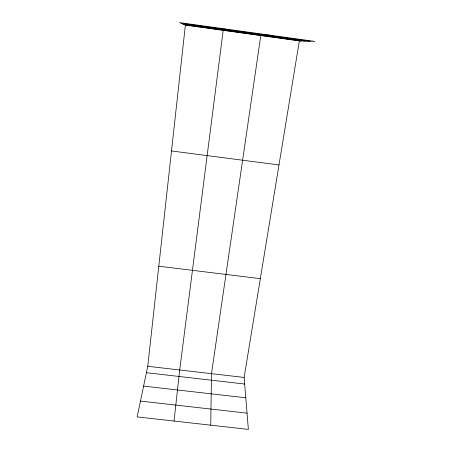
<?xml version="1.0" encoding="UTF-8"?>
<svg xmlns="http://www.w3.org/2000/svg" width="452" height="452" viewBox="0 0 452 452"><rect width="100%" height="100%" fill="white"/><g stroke="black" fill="none" stroke-linecap="round" stroke-linejoin="round"><path stroke-width="0.68" d="M210.745 425.168L211.496 373.668L260.798 35.544L269.115 35.041M299.348 40.9L244.125 377.448L248.368 429.4L137.159 416.902L147.753 366.284L185.393 25.08L179.546 22.6L314.841 41.398L299.348 40.9L185.393 25.08M174.043 421.044L179.693 369.985L223.192 30.329L224.463 28.838M140.47 401.077L247.046 413.168M147.753 366.284L244.125 377.448M146.414 372.697L244.668 384.036M143.606 386.098L245.792 397.794M158.793 266.211L260.335 278.652M171.511 150.951L278.991 164.957M181.41 23.391L309.902 41.234M183.145 24.125L305.309 41.087M184.67 24.775L301.264 40.957"/></g></svg>
